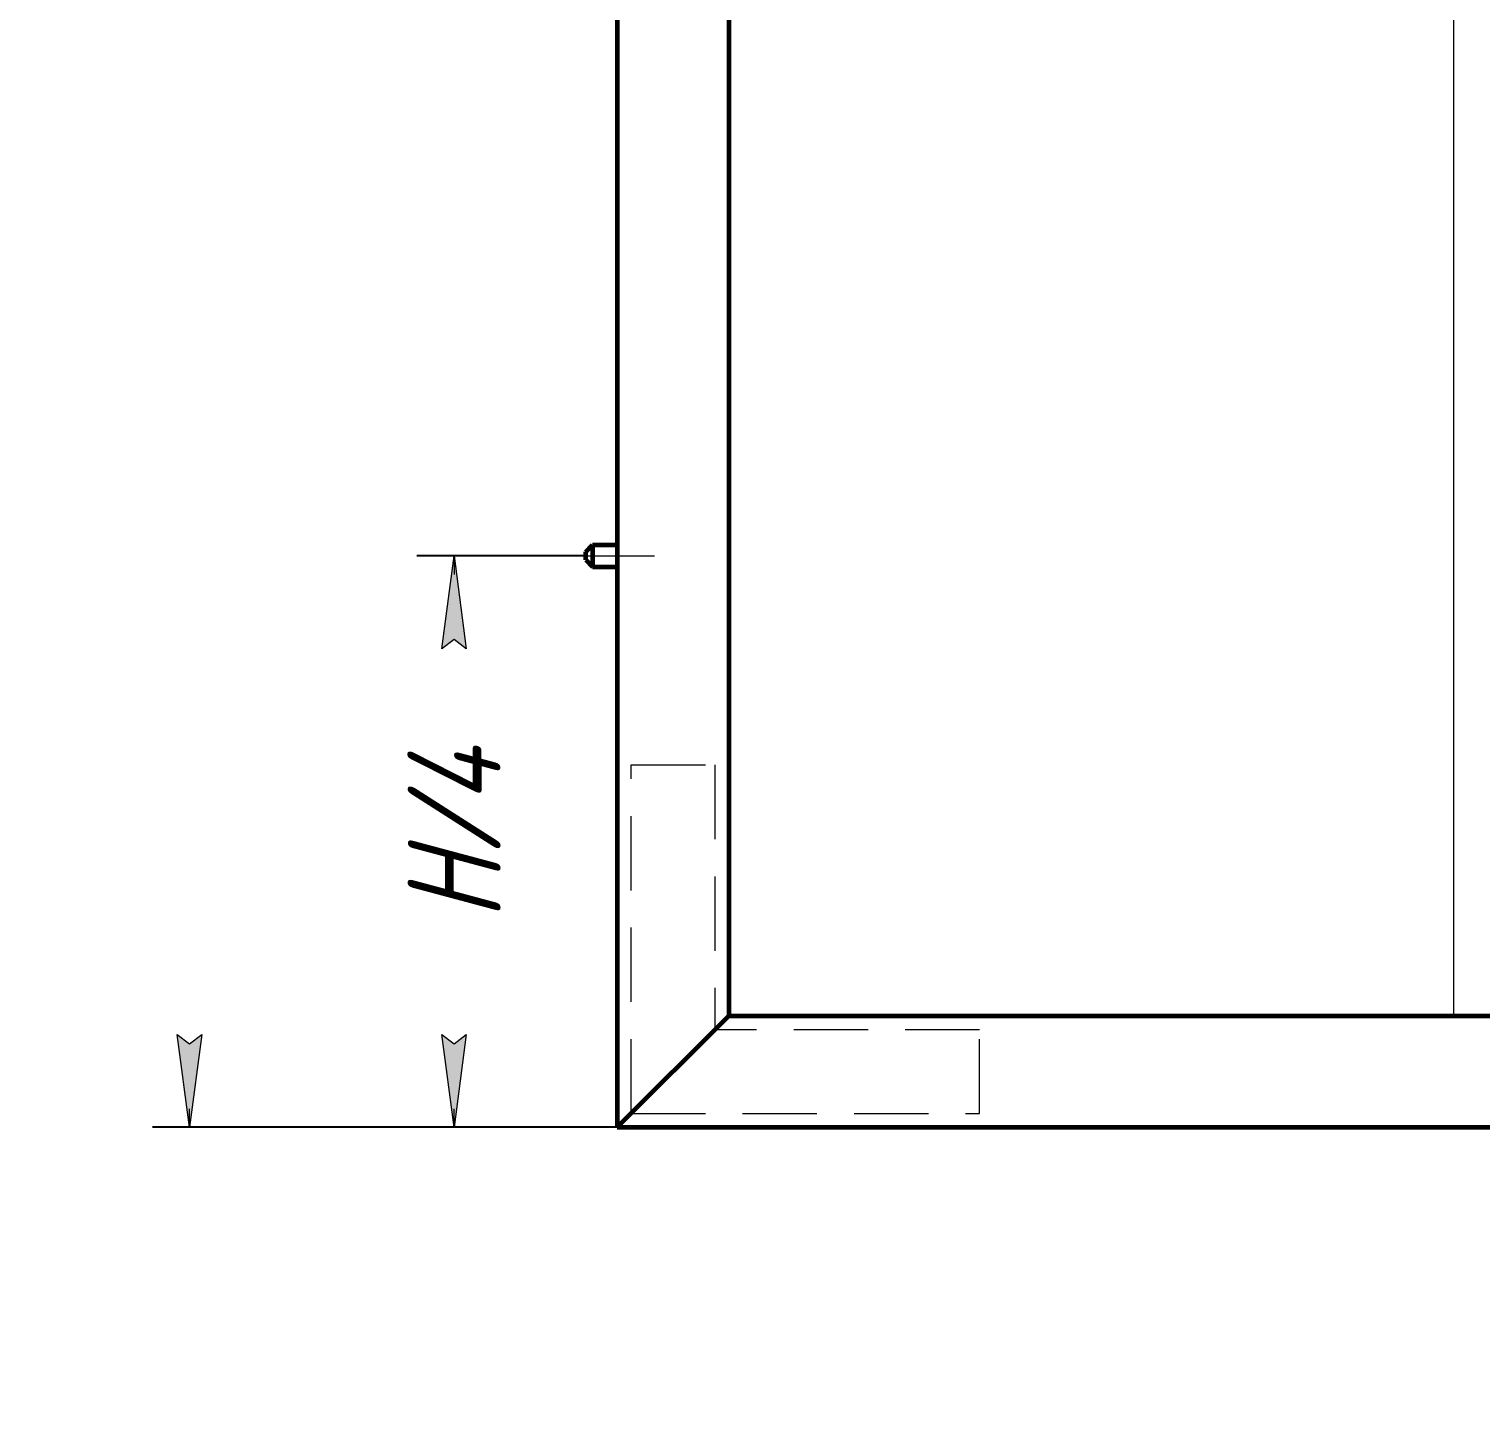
# Model space of a CAD drawing. Header units: millimetres. Extents: x -68 to 2520, y 0 to 297.
# Drawn here: x 2147.2 to 2225.3, y 73.4 to 148.5 of the extents above; entities that cross this region are included whole.
import ezdxf

# ---------------------------------------------------------------- set-up
doc = ezdxf.new("R2010")
doc.units = ezdxf.units.MM
for name, pattern in [('K5LT_AXLED', [13.660316, 9.160316, -1.5, 1.5, -1.5]), ('K5LT_BASIC', [0]), ('K5LT_DASHED', [6, 4, -2]), ('K5LT_THIN', [0]), ('K5LT_THIN_INCLUDED_TO_HATCHING', [0])]:
    doc.linetypes.add(name, pattern=pattern)
doc.layers.add('Системный слой', color=7, linetype='Continuous')
doc.styles.add('KDIMTEXTSTYLE', font='GOST_AU.SHX', dxfattribs={"width": 0.96, "oblique": 15, "height": 5})
doc.dimstyles.new('KDIMSTYLE (1.50)', dxfattribs={"dimtxt": 5, "dimasz": 1, "dimexe": 2, "dimexo": 0, "dimgap": 1, "dimtad": 1, "dimlfac": 0.666667, "dimtxsty": 'KDIMTEXTSTYLE', "dimsah": 1, "dimcen": 0, "dimdle": 1, "dimadec": 0, "dimazin": 0, "dimtfac": 0.667, "dimtmove": 0, "dimatfit": 3, "dimfxl": 1, "dimtvp": 1, "dimtolj": 1, "dimtzin": 0, "dimarcsym": 0})

# ---------------------------------------------------------------- blocks, each defined once
blk = doc.blocks.new('KDIMARROW_01')
at = {"layer": 'Системный слой'}
blk.add_hatch(color=0, dxfattribs=at).paths.add_polyline_path([(0, 0), (-5, 0.658), (-4.5, 0), (-5, -0.658)])
at = {"layer": 'Системный слой', "color": 0, "linetype": 'K5LT_THIN', "lineweight": 18}
for p, q in [((-4.5, 0), (-5, 0.658)), ((-5, 0.658), (0, 0)), ((0, 0), (-5, -0.658)), ((-5, -0.658), (-4.5, 0)), ((0, 0), (-1, 0))]:
    blk.add_line(p, q, dxfattribs=at)

msp = doc.modelspace()

# ---------------------------------------------------------------- linework, layer by layer
at = {"layer": 'Системный слой', "color": 5, "linetype": 'K5LT_BASIC', "lineweight": 60, "true_color": 0x0000ff}
for p, q in [((2178.83456, 212.39632), (2178.83456, 89.39632)), ((2178.83456, 212.39632), (2178.83456, 89.39632)), ((2184.83456, 206.39632), (2184.83456, 95.39632)), ((2184.83456, 206.39632), (2184.83456, 95.39632)), ((2177.14406, 120.36682), (2177.51156, 120.73432)), ((2177.14406, 120.36682), (2177.51156, 120.73432)), ((2177.14406, 119.92749), (2177.14406, 120.36516)), ((2177.14406, 119.92749), (2177.14406, 120.36516)), ((2177.51156, 120.73432), (2178.83456, 120.73432)), ((2177.51156, 120.73432), (2178.83456, 120.73432)), ((2177.51156, 120.7337), (2178.83456, 120.7337)), ((2177.51156, 120.7337), (2177.51156, 119.55832)), ((2177.51156, 120.7337), (2178.83456, 120.7337)), ((2177.51156, 120.7337), (2177.51156, 119.55832)), ((2177.14406, 119.92582), (2177.51156, 119.55832)), ((2177.14406, 119.92582), (2177.51156, 119.55832)), ((2177.51156, 119.55832), (2178.83456, 119.55832)), ((2177.51156, 119.55832), (2178.83456, 119.55832)), ((2184.83456, 95.39632), (2178.83456, 89.39632)), ((2184.83456, 95.39632), (2178.83456, 89.39632)), ((2184.83456, 95.39632), (2262.83456, 95.39632)), ((2184.83456, 95.39632), (2262.83456, 95.39632)), ((2178.83456, 89.39632), (2271.83456, 89.39632)), ((2178.83456, 89.39632), (2271.83456, 89.39632))]:
    msp.add_line(p, q, dxfattribs=at)
at = {"layer": 'Системный слой', "color": 7, "linetype": 'K5LT_THIN_INCLUDED_TO_HATCHING', "lineweight": 18}
msp.add_line((2223.83456, 206.39632), (2223.83456, 95.39632), dxfattribs=at)
at = {"layer": 'Системный слой', "color": 30, "linetype": 'K5LT_AXLED', "lineweight": 18, "true_color": 0xff8000}
msp.add_line((2175.14406, 120.14632), (2180.83456, 120.14632), dxfattribs=at)
msp.add_line((2175.14406, 120.14632), (2180.83456, 120.14632), dxfattribs=at)
at = {"layer": 'Системный слой', "color": 7, "linetype": 'K5LT_DASHED', "lineweight": 18}
for p, q in [((2179.58456, 90.14632), (2179.58456, 108.89632)), ((2179.58456, 108.89632), (2184.08456, 108.89632)), ((2184.08456, 108.89632), (2184.08456, 94.64632)), ((2198.33456, 94.64632), (2184.08456, 94.64632)), ((2198.33456, 90.14632), (2198.33456, 94.64632)), ((2179.58456, 90.14632), (2198.33456, 90.14632))]:
    msp.add_line(p, q, dxfattribs=at)

# ---------------------------------------------------------------- dimensions: what is measured, and where the dimension line sits
at = {"layer": 'Системный слой', "color": 7}
for base, p2, location, text in [((2155.82508, 212.39632), (2178.83456, 212.39632), (2155.82508, 150.39632), '\\H5.0;\\W0.965;\\Q15;\\H5.0;\\W0.965;\\Q15;\\Q15;Н'), ((2155.82508, 212.39632), (2178.83456, 212.39632), (2155.82508, 150.39632), '\\H5.0;\\W0.965;\\Q15;\\H5.0;\\W0.965;\\Q15;\\Q15;Н'), ((2170.06038, 120.14632), (2177.14406, 120.14632), (2170.06038, 105.14632), '\\H5.0;\\W0.965;\\Q15;\\H5.0;\\W0.965;\\Q15;\\Q15;Н/4'), ((2170.06038, 120.14632), (2177.14406, 120.14632), (2170.06038, 105.14632), '\\H5.0;\\W0.965;\\Q15;\\H5.0;\\W0.965;\\Q15;\\Q15;Н/4')]:
    msp.add_linear_dim(base=base, p1=(2178.83456, 89.39632), p2=p2, angle=90, location=location, text=text, dimstyle='KDIMSTYLE (1.50)', override={"dimexo": 0, "dimblk1": 'KDIMARROW_01', "dimblk2": 'KDIMARROW_01', "dimse1": 0, "dimse2": 0, "dimclrt": 7, "dimtolj": 1}, dxfattribs=at).render()

doc.saveas('drawing.dxf')
